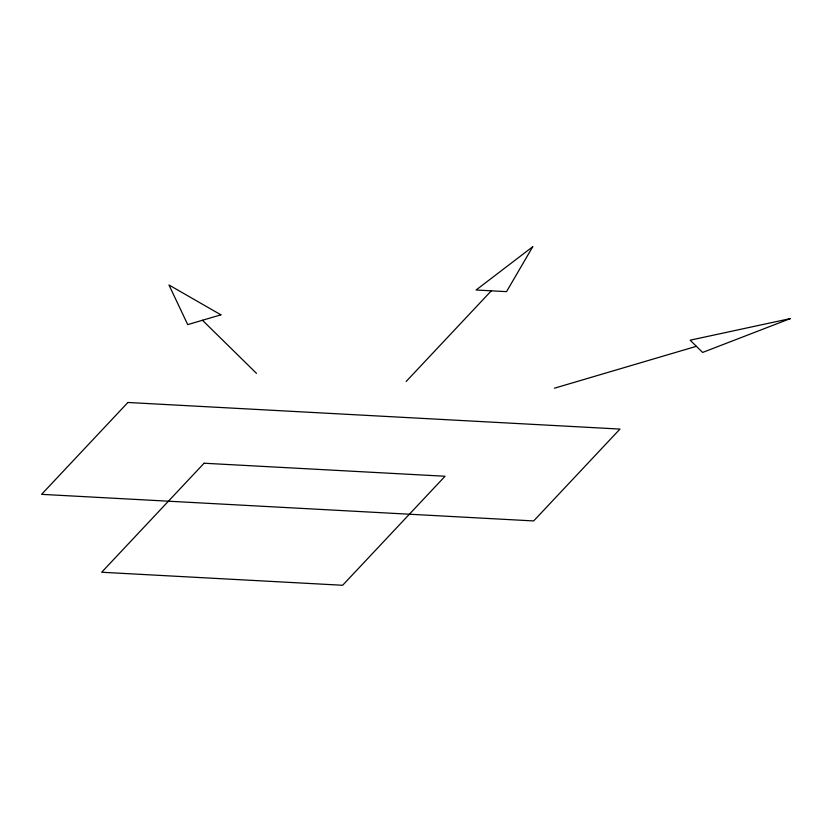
<?xml version="1.0" encoding="UTF-8"?>
<svg xmlns="http://www.w3.org/2000/svg" width="832" height="832" viewBox="0 0 832 832"><rect width="100%" height="100%" fill="white"/><g stroke="black" fill="none" stroke-linecap="round" stroke-linejoin="round"><path stroke-width="1.25" d="M406.162 381.472L491.306 290.826M554.424 388.201L696.374 346.32M202.467 320.268L256.506 373.381M532.74 246.73L506.532 291.647L476.091 290.004L532.74 246.73M127.899 402.48L41.6 494.343L533.666 520.936L619.975 429.073L127.899 402.48M204.09 463.226L101.681 572.25L342.638 585.27L445.058 476.247L204.09 463.226M790.4 318.573L702.614 352.446L690.144 340.184L790.4 318.573M220.906 314.829L187.72 324.615L168.979 284.991L220.906 314.829"/></g></svg>
